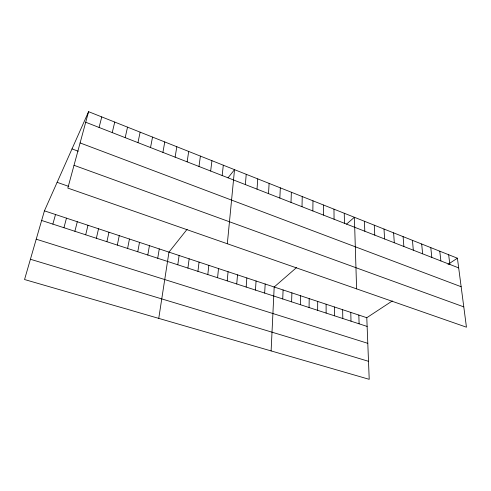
<?xml version="1.0" encoding="UTF-8"?>
<svg xmlns="http://www.w3.org/2000/svg" width="491" height="491" viewBox="0 0 491 491"><rect width="100%" height="100%" fill="white"/><g stroke="black" fill="none" stroke-linecap="round" stroke-linejoin="round"><path stroke-width="0.74" d="M323.532 215.113L323.544 205.023M317.646 310.318L317.702 301.431M312.847 210.94L312.97 200.819M309.066 307.526L309.195 298.614M300.388 304.702L300.59 295.76M302.002 206.705L302.241 196.56M291.611 301.842L291.893 292.875M291.003 202.409L291.359 192.239M282.736 298.951L283.086 289.96M279.845 198.051L280.318 187.85M271.106 350.918L274.187 287.008L296.625 267.503M264.661 293.072L265.177 284.019M268.516 193.626L269.117 183.401M255.467 290.077L256.063 280.999M257.026 189.139L257.757 178.89M246.163 287.045L246.844 277.943M236.742 283.982L237.515 274.85M245.359 184.585L246.224 174.305M227.216 280.877L228.07 271.719M227.327 243.751L234.52 169.659L228.027 177.828M217.568 277.74L218.52 268.552M222.171 175.526L223.307 165.203M207.803 274.561L208.847 265.349M197.922 271.339L199.058 262.102M210.664 171.034L211.934 160.68M187.918 268.086L189.152 258.818M198.984 166.474L200.396 156.101M177.785 264.784L179.123 255.492M187.139 161.846L188.691 151.449M158.753 318.383L168.965 252.129L187.139 229.266M157.721 258.254L159.262 248.906M175.115 157.151L176.815 146.729M147.803 255.025L149.436 245.653M162.914 152.382L164.767 141.942M137.762 251.754L139.499 242.358M150.528 147.546L152.541 137.087M127.599 248.446L129.446 239.025M137.953 142.642L140.131 132.153M117.312 245.095L119.264 235.649M106.897 241.707L108.965 232.237M125.193 137.652L127.531 127.151M96.359 238.276L98.538 228.781M112.236 132.595L114.747 122.069M85.686 234.802L87.981 225.277M74.884 231.286L77.296 221.736M99.078 127.457L101.766 116.913M63.94 227.726L66.475 218.151M88.583 111.678L67.826 188.096L466.45 327.19L457.409 258.205L88.583 111.678L44.429 210.842L24.55 279.526L369.214 379.322L366.789 317.708L392.34 300.928M52.862 224.117L55.52 214.518M346.542 224.111L354.398 217.28L356.601 288.861M448.007 264.385L457.409 258.205M30.417 259.26L368.508 361.308M36.224 239.197L367.796 343.332M41.649 220.465L367.133 326.429M44.429 210.842L366.789 317.708M57.128 182.327L68.832 186.427M74.018 165.301L463.786 306.875M72.011 148.908L78.216 151.216M80.094 142.93L461.147 286.732M85.716 122.241L458.68 267.896M448.651 254.725L449.842 264.44M439.776 251.202L440.887 260.948M430.785 247.63L431.816 257.401M421.677 244.009L422.628 253.81M412.446 240.345L413.312 250.177M403.093 236.625L403.872 246.488M393.616 232.863L394.304 242.75M384.011 229.045L384.606 238.964M374.271 225.179L374.78 235.128M364.408 221.257L364.813 231.236M358.829 315.069L359.111 323.821M350.783 312.399L351.004 321.182M344.259 213.254L344.461 223.288M342.65 309.704L342.804 318.512M333.972 209.166L334.07 219.232M334.426 306.979L334.512 315.811M326.11 304.224L326.122 313.08"/></g></svg>
